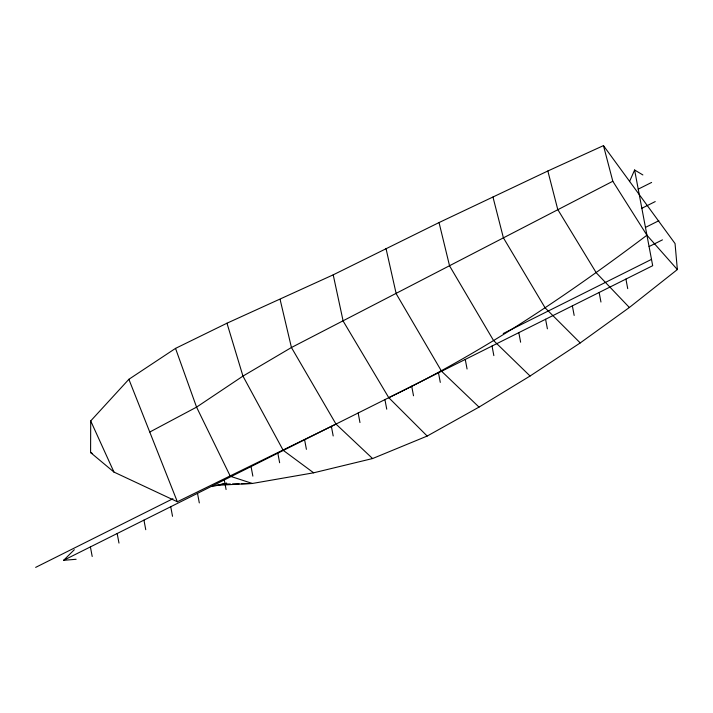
<?xml version="1.0" encoding="UTF-8"?>
<svg xmlns="http://www.w3.org/2000/svg" width="713" height="713" viewBox="0 0 713 713"><rect width="100%" height="100%" fill="white"/><g stroke="black" fill="none" stroke-linecap="round" stroke-linejoin="round"><path stroke-width="1.07" d="M372.587 458.548L335.992 424.083L177.35 501.765L113.973 472.086L90.587 452.559L90.711 420.937L128.875 379.298L175.523 348.39L226.975 323.203L333.212 274.835L439.039 222.563L547.842 170.995L603.465 145.621L675.051 243.561L677.35 269.559L629.365 307.49L580.23 342.926L530.071 376.018L479.029 407.096L427.185 436.053L372.587 458.548L313.631 472.808L252.349 483.467L216.253 485.348L226.725 483.218L212.118 486.569M629.481 181.637L634.615 169.997L642.868 174.943M76.122 559.286L63.617 560.302L74.312 549.714M677.35 269.559L646.932 235.219C565.694 296.448 480.66 353.621 388.772 397.685L343.131 321.037L333.212 274.835M149.837 432.007L196.565 407.132L242.955 376.099L291.439 347.516L612.815 181.254L603.465 145.621M638.224 189.141L651.62 182.439M641.843 208.276L655.229 201.583M645.461 227.411L658.848 220.718M649.08 246.546L662.466 239.853M35.65 567.379L172.947 498.708M503.253 333.515L651.495 259.372M63.617 560.302L652.689 265.691L634.615 169.997M224.836 484.091L230.335 483.967M232.536 483.922L239.14 483.77M241.342 483.717L252.349 483.467L230.308 476.266L196.565 407.132L175.523 348.39M90.587 452.559L92.583 453.557M313.631 472.808L283.168 450.286L242.955 376.099L226.975 323.203M479.029 407.096L441.543 371.223L396.196 293.756L386 248.436M530.071 376.018L493.503 340.449L449.564 265.869L439.039 222.563M580.23 342.926L545.115 307.847L503.387 237.786L492.968 197.038M388.772 397.685L427.185 436.053M629.365 307.49L596.264 272.794L557.762 209.515L547.842 170.995M612.815 181.254L646.932 235.219M335.992 424.083L291.439 347.516L280.093 299.433M90.711 420.937L113.973 472.086M128.875 379.298L177.35 501.765M625.916 279.077L627.725 288.649M599.143 292.473L600.952 302.036M572.361 305.859L574.17 315.431M545.588 319.255L547.397 328.827M518.814 332.641L520.624 342.213M492.032 346.037L493.842 355.609M465.259 359.432L467.068 368.995M438.486 372.819L440.295 382.391M411.704 386.214L413.513 395.777M384.931 399.601L386.74 409.173M358.158 412.996L359.967 422.559M331.376 426.383L333.185 435.955M304.603 439.778L306.412 449.35M277.829 453.165L279.639 462.737M251.047 466.56L252.857 476.132M224.274 479.956L226.083 489.519M197.501 493.343L199.31 502.915M170.728 506.738L172.528 516.301M143.946 520.125L145.755 529.697M117.173 533.52L118.982 543.083M90.399 546.907L92.2 556.479"/></g></svg>
